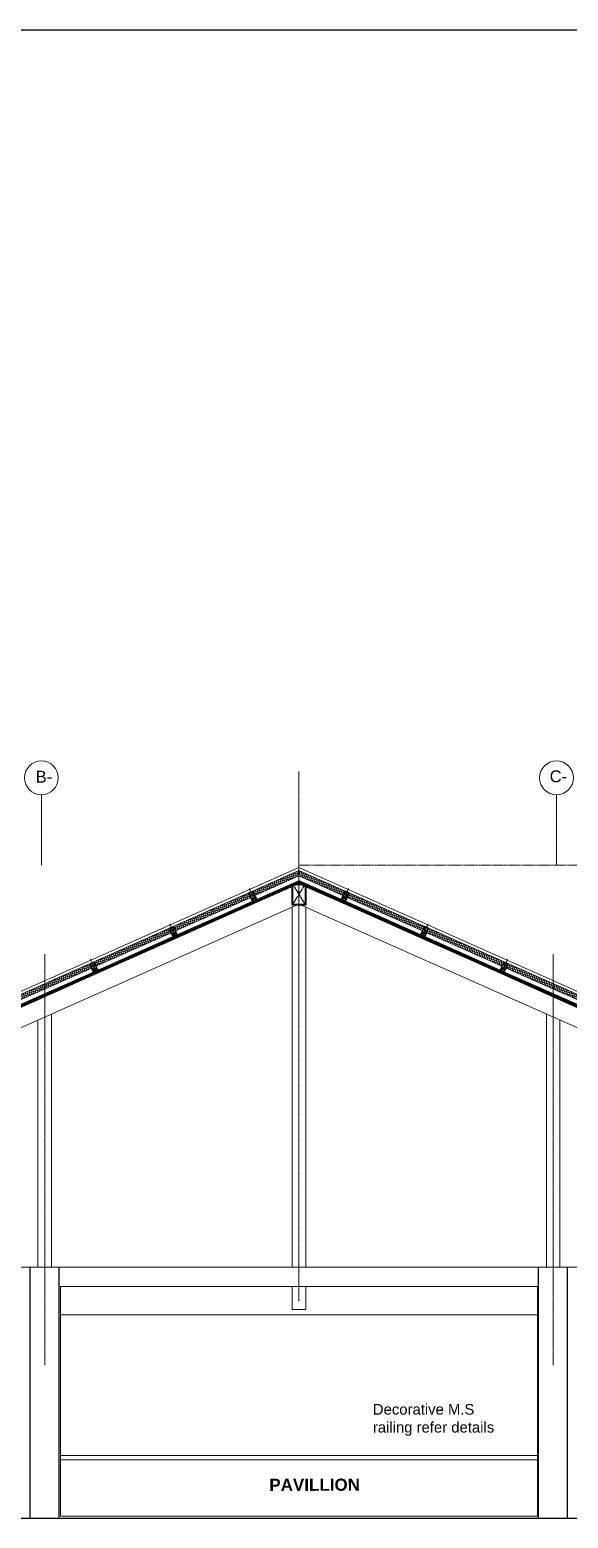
# Model space of a CAD drawing. Header units: millimetres. Extents: x 2659630 to 6742168, y -2425387 to -732288.
# Drawn here: x 3300978 to 3306549, y -1076419 to -1061008 of the extents above; entities that cross this region are included whole.
import ezdxf

# ---------------------------------------------------------------- set-up
doc = ezdxf.new("R2010")
doc.units = ezdxf.units.MM
for name, pattern in [('Centre', [31.749999999999996, 6.349999999999999, -4.7625, 15.875, -4.7625]), ('Grid Line', [22.224999999999994, 12.7, -3.174999999999999, 3.174999999999999, -3.174999999999999]), ('Hidden', [7.143750000000001, 4.7625, -2.38125])]:
    doc.linetypes.add(name, pattern=pattern)
for name, color, linetype, lineweight in [('A-AREA-IDEN', 2, 'Continuous', 9), ('A-DETL', 90, 'Continuous', 18), ('A-FLOR-HRAL', 11, 'Continuous', 18), ('A-FLOR-LEVL', 51, 'Continuous', 9), ('A-GRID-MODE', 80, 'Continuous', 0), ('A-hatch', 253, 'Continuous', 0), ('A-ROOF', 6, 'Continuous', 0), ('A-TEXT', 211, 'Continuous', 9), ('A-WALL', 113, 'Continuous', 9), ('elevation 02', 2, 'Continuous', 9), ('S-GRID', 1, 'Continuous', 9), ('section-steel', 27, 'Continuous', 30)]:
    doc.layers.add(name, color=color, linetype=linetype, lineweight=lineweight)
for name, color, linetype in [('A-COLUMN', 12, 'Continuous'), ('A-LINE-1 HIDDEN', 1, 'Continuous'), ('S-COLUMN NO', 2, 'Continuous')]:
    doc.layers.add(name, color=color, linetype=linetype)
doc.styles.add('Arial', font='arial.ttf', dxfattribs={"height": 123})
doc.styles.add('Arial_1', font='arial.ttf', dxfattribs={"height": 98.35329341317356})
doc.styles.add('Arial_B', font='arialbd.ttf', dxfattribs={"height": 125.8535523818434})
pattern_1 = [(45, (2176345.705250465, 602322.9781681602), (5.603596701050336, 20.9129075934452), [12.5, -25]), (165, (2176345.705250465, 602322.9781681602), (-20.9129075934452, -5.603596701050326), [12.5, -25]), (105, (2176345.705250465, 602322.9781681602), (-15.30931089239486, 15.30931089239487), [-25, 12.5])]
pattern_2 = [(45, (2177167.896162343, 602689.0411469284), (5.603596701050336, 20.9129075934452), [12.5, -25]), (165, (2177167.896162343, 602689.0411469284), (-20.9129075934452, -5.603596701050326), [12.5, -25]), (105, (2177167.896162343, 602689.0411469284), (-15.30931089239486, 15.30931089239487), [-25, 12.5])]
pattern_3 = [(68.99999999989848, (2085107.179054646, 541560.7030738166), (-11.66975533120708, 4.479599369336934), []), (158.9999999998984, (2085107.179054646, 541560.7030738166), (-4.479599369336934, -11.66975533120708), [])]
pattern_4 = [(45, (2177990.087074217, 603055.1041257067), (5.603596701050336, 20.9129075934452), [12.5, -25]), (165, (2177990.087074217, 603055.1041257067), (-20.9129075934452, -5.603596701050326), [12.5, -25]), (105, (2177990.087074217, 603055.1041257067), (-15.30931089239486, 15.30931089239487), [-25, 12.5])]
pattern_5 = [(45, (2178812.2779861, 603421.167104465), (5.603596701050336, 20.9129075934452), [12.5, -25]), (165, (2178812.2779861, 603421.167104465), (-20.9129075934452, -5.603596701050326), [12.5, -25]), (105, (2178812.2779861, 603421.167104465), (-15.30931089239486, 15.30931089239487), [-25, 12.5])]
pattern_6 = [(68.99999999989848, (2085800.321211242, 541869.3098449474), (-11.66975533120708, 4.479599369336934), []), (158.9999999998984, (2085800.321211242, 541869.3098449474), (-4.479599369336934, -11.66975533120708), [])]
pattern_7 = [(68.99999999989848, (2086493.463367838, 542177.9166160782), (-11.66975533120708, 4.479599369336934), []), (158.9999999998984, (2086493.463367838, 542177.9166160782), (-4.479599369336934, -11.66975533120708), [])]
pattern_8 = [(68.99999999989848, (2087186.605524434, 542486.523387209), (-11.66975533120708, 4.479599369336934), []), (158.9999999998984, (2087186.605524434, 542486.523387209), (-4.479599369336934, -11.66975533120708), [])]
pattern_9 = [(68.99999999989848, (2087879.74768103, 542795.1301583399), (-11.66975533120708, 4.479599369336934), []), (158.9999999998984, (2087879.74768103, 542795.1301583399), (-4.479599369336934, -11.66975533120708), [])]

# ---------------------------------------------------------------- blocks, each defined once
blk = doc.blocks.new('Grid - M_Grid Head - Circle-24584-GROUND FLOOR PLAN-01')
at = {"layer": 'A-GRID-MODE'}
blk.add_circle((0, 0), 3.500000000000003, dxfattribs=at)

msp = doc.modelspace()

# ---------------------------------------------------------------- hatches: boundary and pattern name
at = {"layer": 'A-DETL'}
h = msp.add_hatch(dxfattribs=at)
h.set_pattern_fill('HONEY', color=256, scale=100, angle=45)
h.set_pattern_definition(pattern_5)
h.paths.add_polyline_path([(3303762.99974348, -1069768.550802115), (3303762.99974348, -1069713.818988191), (3303287.160824609, -1069925.676124459), (3303307.497656763, -1069971.35339734)])
h = msp.add_hatch(dxfattribs=at)
h.set_pattern_fill('HONEY', color=256, scale=100, angle=45)
h.set_pattern_definition(pattern_5)
h.paths.add_polyline_path([(3303762.99974348, -1069768.550802115), (3303762.99974348, -1069713.818988191), (3304238.838662351, -1069925.676124459), (3304218.501830197, -1069971.35339734)])
h = msp.add_hatch(dxfattribs=at)
h.set_pattern_fill('HONEY', color=256, scale=100, angle=45)
h.set_pattern_definition(pattern_4)
h.paths.add_polyline_path([(3303263.633527017, -1069990.882966147), (3303243.296694863, -1069945.205693266), (3302464.969912726, -1070291.739103217), (3302485.30674488, -1070337.416376098)])
h = msp.add_hatch(dxfattribs=at)
h.set_pattern_fill('HONEY', color=256, scale=100, angle=45)
h.set_pattern_definition(pattern_4)
h.paths.add_polyline_path([(3304262.365959942, -1069990.882966147), (3304282.702792096, -1069945.205693266), (3305061.029574233, -1070291.739103217), (3305040.692742079, -1070337.416376098)])
h = msp.add_hatch(dxfattribs=at)
h.set_pattern_fill('HONEY', color=256, scale=100, angle=45)
h.set_pattern_definition(pattern_2)
h.paths.add_polyline_path([(3302441.442615143, -1070356.945944925), (3302421.105782989, -1070311.268672044), (3301642.779000852, -1070657.802081996), (3301663.115833006, -1070703.479354876)])
h = msp.add_hatch(dxfattribs=at)
h.set_pattern_fill('HONEY', color=256, scale=100, angle=45)
h.set_pattern_definition(pattern_2)
h.paths.add_polyline_path([(3305084.556871817, -1070356.945944925), (3305104.89370397, -1070311.268672044), (3305883.220486107, -1070657.802081996), (3305862.883653954, -1070703.479354876)])
h = msp.add_hatch(dxfattribs=at)
h.set_pattern_fill('HONEY', color=256, scale=100, angle=45)
h.set_pattern_definition(pattern_1)
h.paths.add_polyline_path([(3301619.251703264, -1070723.008923693), (3301598.914871111, -1070677.331650812), (3300820.588088974, -1071023.865060764), (3300840.924921128, -1071069.542333644)])
h = msp.add_hatch(dxfattribs=at)
h.set_pattern_fill('HONEY', color=256, scale=100, angle=45)
h.set_pattern_definition(pattern_1)
h.paths.add_polyline_path([(3305906.747783695, -1070723.008923693), (3305927.084615848, -1070677.331650812), (3306705.411397986, -1071023.865060764), (3306685.074565832, -1071069.542333644)])
at = {"layer": 'A-hatch', "lineweight": -3}
h = msp.add_hatch(color=256, dxfattribs=at)
h.dxf.hatch_style = 1
h.paths.add_polyline_path([(3303287.1608246, -1069925.676124441), (3303243.296694859, -1069945.205693258), (3303282.343412595, -1070032.906057191), (3303326.207542336, -1070013.376488374)])
h.paths.add_polyline_path([(3303320.926413933, -1070011.349253115), (3303284.370647853, -1070027.624928788), (3303248.577823263, -1069947.232928516), (3303285.133589342, -1069930.957252844)], flags=16)
h = msp.add_hatch(color=256, dxfattribs=at)
h.dxf.hatch_style = 1
h.paths.add_polyline_path([(3303692.99974348, -1069850.0700789), (3303832.99974348, -1069850.0700789), (3303832.99974348, -1070070.0700789), (3303692.99974348, -1070070.0700789)])
h.paths.add_polyline_path([(3303698.99974348, -1069856.0700789), (3303826.99974348, -1069856.0700789), (3303826.99974348, -1070064.0700789), (3303698.99974348, -1070064.0700789)], flags=16)
h = msp.add_hatch(color=256, dxfattribs=at)
h.dxf.hatch_style = 1
h.paths.add_polyline_path([(3304238.838662359, -1069925.676124441), (3304282.7027921, -1069945.205693258), (3304243.656074364, -1070032.906057191), (3304199.791944623, -1070013.376488374)])
h.paths.add_polyline_path([(3304205.073073026, -1070011.349253115), (3304241.628839106, -1070027.624928788), (3304277.421663697, -1069947.232928516), (3304240.865897617, -1069930.957252844)], flags=16)
h = msp.add_hatch(color=256, dxfattribs=at)
h.dxf.hatch_style = 1
h.paths.add_polyline_path([(3302464.969912726, -1070291.739103219), (3302421.105782985, -1070311.268672035), (3302460.152500721, -1070398.969035969), (3302504.016630462, -1070379.439467151)])
h.paths.add_polyline_path([(3302498.735502059, -1070377.412231893), (3302462.179735979, -1070393.687907566), (3302426.386911388, -1070313.295907293), (3302462.942677468, -1070297.020231621)], flags=16)
h = msp.add_hatch(color=256, dxfattribs=at)
h.dxf.hatch_style = 1
h.paths.add_polyline_path([(3305061.029574233, -1070291.739103219), (3305104.893703974, -1070311.268672035), (3305065.846986238, -1070398.969035969), (3305021.982856497, -1070379.439467151)])
h.paths.add_polyline_path([(3305027.2639849, -1070377.412231893), (3305063.81975098, -1070393.687907566), (3305099.612575571, -1070313.295907293), (3305063.056809491, -1070297.020231621)], flags=16)
h = msp.add_hatch(color=256, dxfattribs=at)
h.dxf.hatch_style = 1
h.paths.add_polyline_path([(3301642.779000852, -1070657.802081996), (3301598.914871111, -1070677.331650813), (3301637.961588847, -1070765.032014746), (3301681.825718588, -1070745.502445929)])
h.paths.add_polyline_path([(3301676.544590185, -1070743.475210671), (3301639.988824105, -1070759.750886343), (3301604.195999514, -1070679.358886071), (3301640.751765593, -1070663.083210399)], flags=16)
h = msp.add_hatch(color=256, dxfattribs=at)
h.dxf.hatch_style = 1
h.paths.add_polyline_path([(3305883.220486107, -1070657.802081996), (3305927.084615848, -1070677.331650813), (3305888.037898113, -1070765.032014746), (3305844.173768371, -1070745.502445929)])
h.paths.add_polyline_path([(3305849.454896774, -1070743.475210671), (3305886.010662855, -1070759.750886343), (3305921.803487445, -1070679.358886071), (3305885.247721366, -1070663.083210399)], flags=16)
at = {"layer": 'A-WALL', "lineweight": -3}
h = msp.add_hatch(dxfattribs=at)
h.set_pattern_fill('ANSI37', color=252, scale=100, angle=23.99999999989847)
h.set_pattern_definition(pattern_9)
h.paths.add_polyline_path([(3303762.99974348, -1069846.269977796), (3303762.99974348, -1069818.904070856), (3303158.845746416, -1070087.890760701), (3303169.014162492, -1070110.729397142)])
h = msp.add_hatch(dxfattribs=at)
h.set_pattern_fill('ANSI37', color=252, scale=100, angle=23.99999999989847)
h.set_pattern_definition(pattern_9)
h.paths.add_polyline_path([(3303762.999743479, -1069846.269977796), (3303762.99974348, -1069818.904070856), (3304367.153740543, -1070087.890760701), (3304356.985324467, -1070110.729397142)])
h = msp.add_hatch(dxfattribs=at)
h.set_pattern_fill('ANSI37', color=252, scale=100, angle=23.99999999989847)
h.set_pattern_definition(pattern_8)
h.paths.add_polyline_path([(3302475.872005897, -1070419.336168273), (3302465.70358982, -1070396.497531832), (3303158.845746419, -1070087.890760708), (3303169.014162486, -1070110.729397126)])
h = msp.add_hatch(dxfattribs=at)
h.set_pattern_fill('ANSI37', color=252, scale=100, angle=23.99999999989847)
h.set_pattern_definition(pattern_8)
h.paths.add_polyline_path([(3305050.127481063, -1070419.336168273), (3305060.295897139, -1070396.497531832), (3304367.15374054, -1070087.890760708), (3304356.985324473, -1070110.729397126)])
h = msp.add_hatch(dxfattribs=at)
h.set_pattern_fill('ANSI37', color=252, scale=100, angle=23.99999999989847)
h.set_pattern_definition(pattern_7)
h.paths.add_polyline_path([(3301782.7298493, -1070727.942939404), (3301772.561433224, -1070705.104302963), (3302465.703589823, -1070396.497531838), (3302475.87200589, -1070419.336168257)])
h = msp.add_hatch(dxfattribs=at)
h.set_pattern_fill('ANSI37', color=252, scale=100, angle=23.99999999989847)
h.set_pattern_definition(pattern_7)
h.paths.add_polyline_path([(3305743.269637659, -1070727.942939404), (3305753.438053736, -1070705.104302963), (3305060.295897136, -1070396.497531838), (3305050.127481069, -1070419.336168257)])
h = msp.add_hatch(dxfattribs=at)
h.set_pattern_fill('ANSI37', color=252, scale=100, angle=23.99999999989847)
h.set_pattern_definition(pattern_6)
h.paths.add_polyline_path([(3301089.587692705, -1071036.549710535), (3301079.419276628, -1071013.711074093), (3301772.561433227, -1070705.10430297), (3301782.729849294, -1070727.942939388)])
h = msp.add_hatch(dxfattribs=at)
h.set_pattern_fill('ANSI37', color=252, scale=100, angle=23.99999999989847)
h.set_pattern_definition(pattern_6)
h.paths.add_polyline_path([(3306436.411794255, -1071036.549710535), (3306446.580210331, -1071013.711074093), (3305753.438053732, -1070705.10430297), (3305743.269637665, -1070727.942939388)])
h = msp.add_hatch(dxfattribs=at)
h.set_pattern_fill('ANSI37', color=252, scale=100, angle=23.99999999989847)
h.set_pattern_definition(pattern_3)
h.paths.add_polyline_path([(3300396.445536109, -1071345.156481665), (3300386.277120032, -1071322.317845224), (3301079.419276631, -1071013.7110741), (3301089.587692698, -1071036.549710519)])
h = msp.add_hatch(dxfattribs=at)
h.set_pattern_fill('ANSI37', color=252, scale=100, angle=23.99999999989847)
h.set_pattern_definition(pattern_3)
h.paths.add_polyline_path([(3307129.553950851, -1071345.156481665), (3307139.722366927, -1071322.317845224), (3306446.580210328, -1071013.7110741), (3306436.411794261, -1071036.549710519)])

# ---------------------------------------------------------------- linework, layer by layer
at = {"layer": 'A-COLUMN', "color": 1}
for points in [[(3303285.133589342, -1069930.957252844), (3303284.370647853, -1070027.624928788)], [(3304240.865897617, -1069930.957252844), (3304241.628839106, -1070027.624928788)], [(3303248.577823263, -1069947.232928516), (3303320.926413933, -1070011.349253115)], [(3304277.421663697, -1069947.232928516), (3304205.073073026, -1070011.349253115)], [(3302426.386911388, -1070313.295907293), (3302498.735502059, -1070377.412231893)], [(3302462.942677468, -1070297.020231621), (3302462.179735979, -1070393.687907566)], [(3305099.612575571, -1070313.295907293), (3305027.2639849, -1070377.412231893)], [(3305063.056809491, -1070297.020231621), (3305063.81975098, -1070393.687907566)], [(3301604.195999514, -1070679.358886071), (3301676.544590185, -1070743.475210671)], [(3301640.751765593, -1070663.083210399), (3301639.988824105, -1070759.750886343)], [(3305921.803487445, -1070679.358886071), (3305849.454896774, -1070743.475210671)], [(3305885.247721366, -1070663.083210399), (3305886.010662855, -1070759.750886343)]]:
    msp.add_lwpolyline(points, dxfattribs=at)
at = {"layer": 'A-FLOR-HRAL'}
for p, q in [((3306222.994341329, -1075768.793878228), (3301302.894132859, -1075768.793878228)), ((3306222.994341329, -1075813.793878228), (3301302.894132859, -1075813.793878228))]:
    msp.add_line(p, q, dxfattribs=at)
at = {"layer": 'A-FLOR-LEVL', "linetype": 'Centre', "lineweight": 9}
for p, q in [((3316985.521736949, -1069658.224097871), (3303762.99974348, -1069658.225578418)), ((3316988.009941119, -1073818.708052351), (3295628.099962859, -1073818.710954305))]:
    msp.add_line(p, q, dxfattribs=at)
at = {"layer": 'A-LINE-1 HIDDEN', "linetype": 'Hidden', "ltscale": 0.5}
for p, q in [((3303698.99974348, -1069856.0700789), (3303826.99974348, -1070064.0700789)), ((3303698.99974348, -1070064.0700789), (3303826.99974348, -1069856.0700789))]:
    msp.add_line(p, q, dxfattribs=at)
at = {"layer": 'A-LINE-1 HIDDEN', "linetype": 'Hidden'}
for p, q in [((3300983.001958824, -1076418.796998733), (3300983.001958824, -1073818.710226789)), ((3301283.001299847, -1076418.796984776), (3301283.001299847, -1073818.710186031)), ((3306243.001042513, -1076418.796754012), (3306243.001042513, -1073818.709512166)), ((3306543.000383536, -1076418.796740055), (3306543.000383536, -1073818.709471408)), ((3295877.998401079, -1076418.797236243), (3311628.00021452, -1076418.796503475))]:
    msp.add_line(p, q, dxfattribs=at)
at = {"layer": 'A-ROOF', "linetype": 'Continuous'}
for p, q in [((3303762.999743479, -1069683.169172392), (3293947.997741036, -1074053.089610241)), ((3303762.999743479, -1069713.81898819), (3293959.386367042, -1074078.668883055)), ((3303762.99974348, -1069683.169172392), (3313578.001745923, -1074053.089610241)), ((3303762.99974348, -1069713.81898819), (3313566.613119917, -1074078.668883055)), ((3301295.000714512, -1074311.812907065), (3306231.000714512, -1074311.812907065))]:
    msp.add_line(p, q, dxfattribs=at)
at = {"layer": 'A-WALL'}
for p, q in [((3311898.005015543, -1073818.710586764), (3295628.099962858, -1073818.711496136)), ((3306231.000714512, -1074018.706436043), (3301295.000714512, -1074018.706563053)), ((3301295.000714512, -1076398.788511525), (3301295.000714512, -1074018.706563053)), ((3306231.000714512, -1076398.786591613), (3306231.000714512, -1074018.706436043)), ((3306222.994341329, -1076398.786591613), (3301302.894132859, -1076398.788511525))]:
    msp.add_line(p, q, dxfattribs=at)
at = {"layer": 'A-WALL', "color": 252, "lineweight": -3}
for points in [[(3301772.561433235, -1070705.104302987), (3301772.561433235, -1070705.104302987), (3303762.99974348, -1069818.904070928)], [(3305753.438053724, -1070705.104302987), (3305753.438053724, -1070705.104302987), (3303762.99974348, -1069818.904070928)]]:
    msp.add_lwpolyline(points, dxfattribs=at)
for points in [[(3303762.99974348, -1069818.90407084), (3303762.99974348, -1069846.269977805), (3303169.014162483, -1070110.729397122), (3303158.845746407, -1070087.89076068)], [(3303762.99974348, -1069818.90407084), (3303762.99974348, -1069846.269977805), (3304356.985324476, -1070110.729397122), (3304367.153740552, -1070087.89076068)], [(3303158.845746413, -1070087.890760695), (3303169.014162492, -1070110.729397139), (3302475.872005887, -1070419.336168252), (3302465.703589811, -1070396.497531811)], [(3304367.153740546, -1070087.890760695), (3304356.985324468, -1070110.729397139), (3305050.127481072, -1070419.336168252), (3305060.295897149, -1070396.497531811)], [(3302465.703589818, -1070396.497531826), (3302475.872005896, -1070419.33616827), (3301782.729849291, -1070727.942939383), (3301772.561433215, -1070705.104302942)], [(3305060.295897142, -1070396.497531826), (3305050.127481063, -1070419.33616827), (3305743.269637668, -1070727.942939383), (3305753.438053744, -1070705.104302942)], [(3301772.561433221, -1070705.104302957), (3301782.7298493, -1070727.942939401), (3301089.587692695, -1071036.549710514), (3301079.419276619, -1071013.711074073)], [(3305753.438053738, -1070705.104302957), (3305743.26963766, -1070727.942939401), (3306436.411794264, -1071036.549710514), (3306446.58021034, -1071013.711074073)], [(3301079.419276625, -1071013.711074088), (3301089.587692704, -1071036.549710531), (3300396.445536099, -1071345.156481645), (3300386.277120023, -1071322.317845204)], [(3306446.580210334, -1071013.711074088), (3306436.411794255, -1071036.549710531), (3307129.55395086, -1071345.156481645), (3307139.722366936, -1071322.317845204)]]:
    msp.add_lwpolyline(points, close=True, dxfattribs=at)
at = {"layer": 'elevation 02', "color": 2}
for p, q in [((3303762.999743479, -1069768.550802115), (3303307.497656762, -1069971.35339734)), ((3303762.99974348, -1069768.550802115), (3304218.501830197, -1069971.35339734)), ((3294147.997710607, -1074099.778785263), (3303762.99974348, -1069818.904070928)), ((3313378.001776353, -1074099.778785263), (3303762.99974348, -1069818.904070928)), ((3295692.998104597, -1073652.720272317), (3303762.99974348, -1070059.7240522)), ((3303263.633527021, -1069990.882966157), (3302485.306744884, -1070337.416376108)), ((3303692.999743479, -1073818.711362165), (3303692.999743479, -1070090.890060171)), ((3311833.001382363, -1073652.720272317), (3303762.99974348, -1070059.7240522)), ((3303832.999743479, -1073818.711341114), (3303832.999743479, -1070090.890060171)), ((3304262.365959938, -1069990.882966157), (3305040.692742075, -1070337.416376108)), ((3302441.442615143, -1070356.945944925), (3301663.115833005, -1070703.479354877)), ((3305084.556871817, -1070356.945944925), (3305862.883653954, -1070703.479354877)), ((3301619.251703264, -1070723.008923693), (3300840.924921127, -1071069.542333645)), ((3305906.747783695, -1070723.008923693), (3306685.074565832, -1071069.542333645)), ((3301063.001629335, -1073818.711362164), (3301063.001629335, -1071261.840662896)), ((3301203.001629335, -1073818.711341113), (3301203.001629335, -1071199.508646952)), ((3306323.000713024, -1073818.711362164), (3306323.000713025, -1071199.509918259)), ((3306463.000713025, -1073818.711341113), (3306463.000713024, -1071261.841934202)), ((3303692.999743479, -1074258.494164676), (3303692.999743479, -1074018.706552294)), ((3303832.999743479, -1074258.494164676), (3303832.999743479, -1074018.706531239)), ((3303692.999743479, -1074258.494164676), (3303832.999743479, -1074258.494164676))]:
    msp.add_line(p, q, dxfattribs=at)
at = {"layer": 'S-GRID', "linetype": 'Grid Line'}
for p, q in [((3303762.999743479, -1074173.118003574), (3303762.99974348, -1068684.382740496)), ((3301098.000714512, -1069658.225582512), (3301098.000714512, -1068928.213910535)), ((3306428.000714512, -1068928.213910535), (3306428.000714512, -1069658.22492804)), ((3303249.250079826, -1069899.55220619), (3303304.275477427, -1070023.141272696)), ((3304276.749407133, -1069899.55220619), (3304221.724009532, -1070023.141272696)), ((3302427.059167952, -1070265.615184967), (3302482.084565553, -1070389.204251474)), ((3305098.940319007, -1070265.615184967), (3305043.914921406, -1070389.204251474)), ((3301133.001629335, -1070578.96030637), (3301133.001629335, -1074835.629944258)), ((3301604.868256078, -1070631.678163745), (3301659.893653679, -1070755.267230252)), ((3305921.131230881, -1070631.678163745), (3305866.10583328, -1070755.267230252)), ((3306393.000713025, -1070578.96030637), (3306393.000713025, -1074835.629944259))]:
    msp.add_line(p, q, dxfattribs=at)
at = {"layer": 'section-steel'}
for points in [[(3303287.1608246, -1069925.676124441), (3303326.207542336, -1070013.376488374), (3303282.343412595, -1070032.906057191), (3303243.296694859, -1069945.205693258)], [(3303285.133589342, -1069930.957252844), (3303320.926413933, -1070011.349253115), (3303284.370647853, -1070027.624928788), (3303248.577823263, -1069947.232928516)], [(3303692.99974348, -1069850.0700789), (3303832.99974348, -1069850.0700789), (3303832.99974348, -1070070.0700789), (3303692.99974348, -1070070.0700789)], [(3303698.99974348, -1069856.0700789), (3303826.99974348, -1069856.0700789), (3303826.99974348, -1070064.0700789), (3303698.99974348, -1070064.0700789)], [(3304238.838662359, -1069925.676124441), (3304199.791944623, -1070013.376488374), (3304243.656074364, -1070032.906057191), (3304282.7027921, -1069945.205693258)], [(3304240.865897617, -1069930.957252844), (3304205.073073026, -1070011.349253115), (3304241.628839106, -1070027.624928788), (3304277.421663697, -1069947.232928516)], [(3302464.969912726, -1070291.739103219), (3302504.016630462, -1070379.439467151), (3302460.152500721, -1070398.969035969), (3302421.105782985, -1070311.268672035)], [(3302462.942677468, -1070297.020231621), (3302498.735502059, -1070377.412231893), (3302462.179735979, -1070393.687907566), (3302426.386911388, -1070313.295907293)], [(3305061.029574233, -1070291.739103219), (3305021.982856497, -1070379.439467151), (3305065.846986238, -1070398.969035969), (3305104.893703974, -1070311.268672035)], [(3305063.056809491, -1070297.020231621), (3305027.2639849, -1070377.412231893), (3305063.81975098, -1070393.687907566), (3305099.612575571, -1070313.295907293)], [(3301642.779000852, -1070657.802081996), (3301681.825718588, -1070745.502445929), (3301637.961588847, -1070765.032014746), (3301598.914871111, -1070677.331650813)], [(3301640.751765593, -1070663.083210399), (3301676.544590185, -1070743.475210671), (3301639.988824105, -1070759.750886343), (3301604.195999514, -1070679.358886071)], [(3305883.220486107, -1070657.802081996), (3305844.173768371, -1070745.502445929), (3305888.037898113, -1070765.032014746), (3305927.084615848, -1070677.331650813)], [(3305885.247721366, -1070663.083210399), (3305849.454896774, -1070743.475210671), (3305886.010662855, -1070759.750886343), (3305921.803487445, -1070679.358886071)]]:
    msp.add_lwpolyline(points, close=True, dxfattribs=at)

# ---------------------------------------------------------------- block references
at = {"layer": 'A-GRID-MODE', "xscale": 49.99999999999998, "yscale": 49.99999999999998, "zscale": 49.99999999999998, "rotation": 270}
for p in [(3301098.000714512, -1068753.213910535), (3306428.000714512, -1068753.213910535)]:
    msp.add_blockref('Grid - M_Grid Head - Circle-24584-GROUND FLOOR PLAN-01', p, dxfattribs=at)

# ---------------------------------------------------------------- texts
at = {"layer": 'A-AREA-IDEN', "insert": (3303925.437448883, -1076009.306958121), "char_height": 125.8535523818434, "width": 1345.943794446291, "attachment_point": 2, "rotation": 0.13141055070453517, "line_spacing_factor": 0.9385317878468562, "style": 'Arial_B'}
msp.add_mtext('PAVILLION', dxfattribs=at)
at = {"layer": 'A-GRID-MODE', "style": 'Arial'}
msp.add_text('C-', height=122.941616766467, dxfattribs=at).set_placement((3306357.062310404, -1068798.88569011))
at = {"layer": 'A-TEXT', "insert": (3304527.821331603, -1075236.251713182), "char_height": 110, "width": 1388.151205828005, "attachment_point": 1, "line_spacing_factor": 1.010231923601638, "style": 'Arial_1'}
msp.add_mtext('Decorative M.S railing refer details', dxfattribs=at)

# ---------------------------------------------------------------- next in the draw order: texts
at = {"layer": 'A-GRID-MODE', "insert": (3301124.619590784, -1068680.435442935), "char_height": 122.941616766467, "width": 113.9999999999999, "attachment_point": 2, "line_spacing_factor": 0.9385317878468562, "style": 'Arial', "bg_fill": 3, "box_fill_scale": 1.25, "bg_fill_color": 0, "bg_fill_transparency": 0}
msp.add_mtext('B-', dxfattribs=at)

# ---------------------------------------------------------------- next in the draw order: linework, layer by layer
at = {"layer": 'S-COLUMN NO', "ltscale": 2500}
msp.add_lwpolyline([(3283663.149067052, -1061008.372392189), (3326146.829762924, -1061008.372392189), (3326146.829762924, -1091468.369872248), (3283663.149067052, -1091468.369872248)], close=True, dxfattribs=at)

doc.saveas('drawing.dxf')
